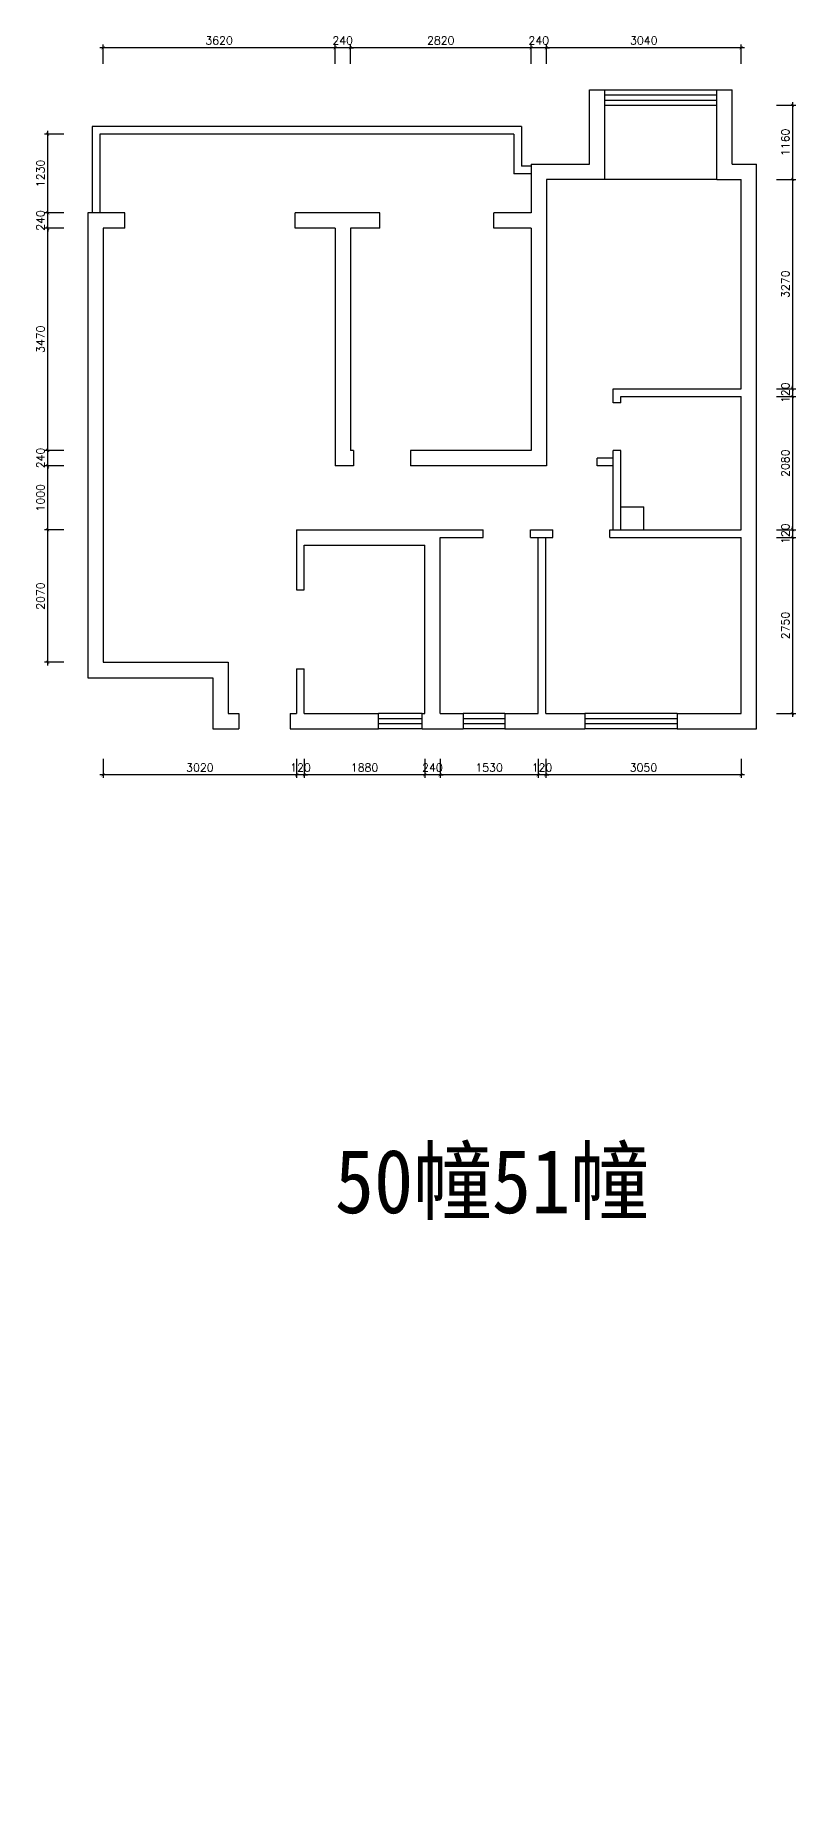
# Model space of a CAD drawing. Header units: millimetres. Extents: x 357798 to 479589, y 123829 to 180684.
# Drawn here: x 396091 to 407963, y 151353 to 178878 of the extents above; entities that cross this region are included whole.
import ezdxf

# ---------------------------------------------------------------- set-up
doc = ezdxf.new("R2010")
doc.units = ezdxf.units.MM
doc.layers.get('Defpoints').update_dxf_attribs({"color": 8})
doc.layers.add('墙体', color=7, linetype='Continuous')
doc.layers.add('文字', color=2, linetype='Continuous')
doc.styles.add('chinese', font='simhei.ttf')
doc.styles.get("Standard").update_dxf_attribs({"font": 'txt', "bigfont": 'gbcbig.shx'})
doc.dimstyles.new('平面1：100', dxfattribs={"dimscale": 50, "dimtxt": 2.5, "dimasz": 1, "dimexe": 1, "dimexo": 1, "dimgap": 1, "dimtad": 1, "dimdec": 0, "dimtxsty": 'Standard', "dimblk": 'ARCHTICK', "dimcen": 1, "dimdle": 1, "dimclrd": 3, "dimclre": 3, "dimclrt": 4, "dimadec": 0, "dimazin": 0, "dimtfac": 1, "dimtdec": 0, "dimtix": 1, "dimtmove": 2, "dimatfit": 3, "dimldrblk": 'ARCHTICK', "dimfxl": 0, "dimarcsym": 0})

# ---------------------------------------------------------------- blocks, each defined once
blk = doc.blocks.new('_ArchTick')
at = {"color": 0, "linetype": 'ByBlock', "const_width": 0.15}
blk.add_lwpolyline([(-0.5, -0.5), (0.5, 0.5)], dxfattribs=at)
blk = doc.blocks.new('*D106')
at = {"layer": 'Defpoints', "color": 0, "linetype": 'Continuous'}
for p in [(405990, 177785), (405990, 176625), (407913, 176625)]:
    blk.add_point(p, dxfattribs=at)
at = {"layer": '墙体', "color": 3, "linetype": 'Continuous', "lineweight": -2}
for p, q in [((407913, 177835), (407913, 176575)), ((407663, 177785), (407963, 177785)), ((407663, 176625), (407963, 176625))]:
    blk.add_line(p, q, dxfattribs=at)
at = {"layer": '墙体', "color": 3, "linetype": 'Continuous', "lineweight": -2, "xscale": 50, "yscale": 50, "zscale": 50}
for p, rotation in [((407913, 177785), 90), ((407913, 176625), 270)]:
    blk.add_blockref('_ArchTick', p, dxfattribs=dict(at, rotation=rotation))
at = {"layer": '墙体', "color": 4, "linetype": 'Continuous', "insert": (407801, 177205), "char_height": 125, "attachment_point": 5, "rotation": 90}
blk.add_mtext('1160', dxfattribs=at)
blk = doc.blocks.new('*D107')
at = {"color": 3, "lineweight": -2}
for p, q in [((407663, 176625), (407963, 176625)), ((407913, 176675), (407913, 173305)), ((407663, 173355), (407963, 173355))]:
    blk.add_line(p, q, dxfattribs=at)
at = {"layer": 'Defpoints', "color": 0}
for p in [(405990, 176625), (406514, 173355), (407913, 173355)]:
    blk.add_point(p, dxfattribs=at)
at = {"color": 3, "lineweight": -2, "xscale": 50, "yscale": 50, "zscale": 50}
for p, rotation in [((407913, 176625), 90), ((407913, 173355), 270)]:
    blk.add_blockref('_ArchTick', p, dxfattribs=dict(at, rotation=rotation))
at = {"color": 4, "insert": (407801, 174990), "char_height": 125, "attachment_point": 5, "rotation": 90}
blk.add_mtext('3270', dxfattribs=at)
blk = doc.blocks.new('*D108')
at = {"color": 3, "lineweight": -2}
for p, q in [((407913, 173355), (407913, 173405)), ((407663, 173355), (407963, 173355)), ((407663, 173235), (407963, 173235)), ((407913, 173355), (407913, 173235)), ((407913, 173235), (407913, 173185))]:
    blk.add_line(p, q, dxfattribs=at)
at = {"layer": 'Defpoints', "color": 0}
for p in [(406514, 173355), (406555, 173235), (407913, 173235)]:
    blk.add_point(p, dxfattribs=at)
at = {"color": 3, "lineweight": -2, "xscale": 50, "yscale": 50, "zscale": 50}
for p, rotation in [((407913, 173355), 270), ((407913, 173235), 90)]:
    blk.add_blockref('_ArchTick', p, dxfattribs=dict(at, rotation=rotation))
at = {"color": 4, "insert": (407801, 173295), "char_height": 125, "attachment_point": 5, "rotation": 90}
blk.add_mtext('120', dxfattribs=at)
blk = doc.blocks.new('*D109')
at = {"color": 3, "lineweight": -2}
for p, q in [((407663, 173235), (407963, 173235)), ((407913, 173285), (407913, 171105)), ((407663, 171155), (407963, 171155))]:
    blk.add_line(p, q, dxfattribs=at)
at = {"layer": 'Defpoints', "color": 0}
for p in [(406555, 173235), (406555, 171155), (407913, 171155)]:
    blk.add_point(p, dxfattribs=at)
at = {"color": 3, "lineweight": -2, "xscale": 50, "yscale": 50, "zscale": 50}
for p, rotation in [((407913, 173235), 90), ((407913, 171155), 270)]:
    blk.add_blockref('_ArchTick', p, dxfattribs=dict(at, rotation=rotation))
at = {"color": 4, "insert": (407801, 172195), "char_height": 125, "attachment_point": 5, "rotation": 90}
blk.add_mtext('2080', dxfattribs=at)
blk = doc.blocks.new('*D110')
at = {"color": 3, "lineweight": -2}
for p, q in [((407913, 171155), (407913, 171205)), ((407663, 171155), (407963, 171155)), ((407663, 171035), (407963, 171035)), ((407913, 171155), (407913, 171035)), ((407913, 171035), (407913, 170985))]:
    blk.add_line(p, q, dxfattribs=at)
at = {"layer": 'Defpoints', "color": 0}
for p in [(406555, 171155), (406555, 171035), (407913, 171035)]:
    blk.add_point(p, dxfattribs=at)
at = {"color": 3, "lineweight": -2, "xscale": 50, "yscale": 50, "zscale": 50}
for p, rotation in [((407913, 171155), 270), ((407913, 171035), 90)]:
    blk.add_blockref('_ArchTick', p, dxfattribs=dict(at, rotation=rotation))
at = {"color": 4, "insert": (407801, 171095), "char_height": 125, "attachment_point": 5, "rotation": 90}
blk.add_mtext('120', dxfattribs=at)
blk = doc.blocks.new('*D111')
at = {"color": 3, "lineweight": -2}
for p, q in [((407663, 171035), (407963, 171035)), ((407913, 171085), (407913, 168235)), ((407663, 168285), (407963, 168285))]:
    blk.add_line(p, q, dxfattribs=at)
at = {"layer": 'Defpoints', "color": 0}
for p in [(406555, 171035), (406611, 168285), (407913, 168285)]:
    blk.add_point(p, dxfattribs=at)
at = {"color": 3, "lineweight": -2, "xscale": 50, "yscale": 50, "zscale": 50}
for p, rotation in [((407913, 171035), 90), ((407913, 168285), 270)]:
    blk.add_blockref('_ArchTick', p, dxfattribs=dict(at, rotation=rotation))
at = {"color": 4, "insert": (407801, 169660), "char_height": 125, "attachment_point": 5, "rotation": 90}
blk.add_mtext('2750', dxfattribs=at)
blk = doc.blocks.new('*D112')
at = {"color": 3, "lineweight": -2}
for p, q in [((404061, 167579), (404061, 167279)), ((407111, 167579), (407111, 167279)), ((407161, 167329), (404011, 167329))]:
    blk.add_line(p, q, dxfattribs=at)
at = {"layer": 'Defpoints', "color": 0}
for p in [(404061, 168785), (407111, 168785), (404061, 167329)]:
    blk.add_point(p, dxfattribs=at)
at = {"color": 3, "lineweight": -2, "xscale": 50, "yscale": 50, "zscale": 50, "rotation": 180}
blk.add_blockref('_ArchTick', (404061, 167329), dxfattribs=at)
at = {"color": 3, "lineweight": -2, "xscale": 50, "yscale": 50, "zscale": 50}
blk.add_blockref('_ArchTick', (407111, 167329), dxfattribs=at)
at = {"color": 4, "insert": (405586, 167441), "char_height": 125, "attachment_point": 5}
blk.add_mtext('3050', dxfattribs=at)
blk = doc.blocks.new('*D113')
at = {"color": 3, "lineweight": -2}
for p, q in [((403941, 167579), (403941, 167279)), ((404061, 167579), (404061, 167279)), ((403941, 167329), (403891, 167329)), ((404061, 167329), (403941, 167329)), ((404061, 167329), (404111, 167329))]:
    blk.add_line(p, q, dxfattribs=at)
at = {"layer": 'Defpoints', "color": 0}
for p in [(404061, 168785), (403941, 168285), (403941, 167329)]:
    blk.add_point(p, dxfattribs=at)
at = {"color": 3, "lineweight": -2, "xscale": 50, "yscale": 50, "zscale": 50}
blk.add_blockref('_ArchTick', (403941, 167329), dxfattribs=at)
at = {"color": 3, "lineweight": -2, "xscale": 50, "yscale": 50, "zscale": 50, "rotation": 180}
blk.add_blockref('_ArchTick', (404061, 167329), dxfattribs=at)
at = {"color": 4, "insert": (404001, 167441), "char_height": 125, "attachment_point": 5}
blk.add_mtext('120', dxfattribs=at)
blk = doc.blocks.new('*D114')
at = {"color": 3, "lineweight": -2}
for p, q in [((402411, 167579), (402411, 167279)), ((403941, 167579), (403941, 167279)), ((403991, 167329), (402361, 167329))]:
    blk.add_line(p, q, dxfattribs=at)
at = {"layer": 'Defpoints', "color": 0}
for p in [(402411, 168285), (403941, 168285), (402411, 167329)]:
    blk.add_point(p, dxfattribs=at)
at = {"color": 3, "lineweight": -2, "xscale": 50, "yscale": 50, "zscale": 50, "rotation": 180}
blk.add_blockref('_ArchTick', (402411, 167329), dxfattribs=at)
at = {"color": 3, "lineweight": -2, "xscale": 50, "yscale": 50, "zscale": 50}
blk.add_blockref('_ArchTick', (403941, 167329), dxfattribs=at)
at = {"color": 4, "insert": (403176, 167441), "char_height": 125, "attachment_point": 5}
blk.add_mtext('1530', dxfattribs=at)
blk = doc.blocks.new('*D115')
at = {"color": 3, "lineweight": -2}
for p, q in [((402171, 167579), (402171, 167279)), ((402411, 167579), (402411, 167279)), ((402171, 167329), (402121, 167329)), ((402411, 167329), (402171, 167329)), ((402411, 167329), (402461, 167329))]:
    blk.add_line(p, q, dxfattribs=at)
at = {"layer": 'Defpoints', "color": 0}
for p in [(402171, 168526), (402411, 168285), (402171, 167329)]:
    blk.add_point(p, dxfattribs=at)
at = {"color": 3, "lineweight": -2, "xscale": 50, "yscale": 50, "zscale": 50}
blk.add_blockref('_ArchTick', (402171, 167329), dxfattribs=at)
at = {"color": 3, "lineweight": -2, "xscale": 50, "yscale": 50, "zscale": 50, "rotation": 180}
blk.add_blockref('_ArchTick', (402411, 167329), dxfattribs=at)
at = {"color": 4, "insert": (402291, 167441), "char_height": 125, "attachment_point": 5}
blk.add_mtext('240', dxfattribs=at)
blk = doc.blocks.new('*D116')
at = {"color": 3, "lineweight": -2}
for p, q in [((400291, 167579), (400291, 167279)), ((402171, 167579), (402171, 167279)), ((402221, 167329), (400241, 167329))]:
    blk.add_line(p, q, dxfattribs=at)
at = {"layer": 'Defpoints', "color": 0}
for p in [(402171, 168526), (400291, 168443), (400291, 167329)]:
    blk.add_point(p, dxfattribs=at)
at = {"color": 3, "lineweight": -2, "xscale": 50, "yscale": 50, "zscale": 50, "rotation": 180}
blk.add_blockref('_ArchTick', (400291, 167329), dxfattribs=at)
at = {"color": 3, "lineweight": -2, "xscale": 50, "yscale": 50, "zscale": 50}
blk.add_blockref('_ArchTick', (402171, 167329), dxfattribs=at)
at = {"color": 4, "insert": (401231, 167441), "char_height": 125, "attachment_point": 5}
blk.add_mtext('1880', dxfattribs=at)
blk = doc.blocks.new('*D117')
at = {"color": 3, "lineweight": -2}
for p, q in [((400171, 167579), (400171, 167279)), ((400291, 167579), (400291, 167279)), ((400171, 167329), (400121, 167329)), ((400291, 167329), (400171, 167329)), ((400291, 167329), (400341, 167329))]:
    blk.add_line(p, q, dxfattribs=at)
at = {"layer": 'Defpoints', "color": 0}
for p in [(400171, 168484), (400291, 168443), (400171, 167329)]:
    blk.add_point(p, dxfattribs=at)
at = {"color": 3, "lineweight": -2, "xscale": 50, "yscale": 50, "zscale": 50}
blk.add_blockref('_ArchTick', (400171, 167329), dxfattribs=at)
at = {"color": 3, "lineweight": -2, "xscale": 50, "yscale": 50, "zscale": 50, "rotation": 180}
blk.add_blockref('_ArchTick', (400291, 167329), dxfattribs=at)
at = {"color": 4, "insert": (400231, 167441), "char_height": 125, "attachment_point": 5}
blk.add_mtext('120', dxfattribs=at)
blk = doc.blocks.new('*D118')
at = {"color": 3, "lineweight": -2}
for p, q in [((397151, 167579), (397151, 167279)), ((400171, 167579), (400171, 167279)), ((400221, 167329), (397101, 167329))]:
    blk.add_line(p, q, dxfattribs=at)
at = {"layer": 'Defpoints', "color": 0}
for p in [(397151, 169256), (400171, 168484), (397151, 167329)]:
    blk.add_point(p, dxfattribs=at)
at = {"color": 3, "lineweight": -2, "xscale": 50, "yscale": 50, "zscale": 50, "rotation": 180}
blk.add_blockref('_ArchTick', (397151, 167329), dxfattribs=at)
at = {"color": 3, "lineweight": -2, "xscale": 50, "yscale": 50, "zscale": 50}
blk.add_blockref('_ArchTick', (400171, 167329), dxfattribs=at)
at = {"color": 4, "insert": (398661, 167441), "char_height": 125, "attachment_point": 5}
blk.add_mtext('3020', dxfattribs=at)
blk = doc.blocks.new('*D119')
at = {"color": 3, "lineweight": -2}
for p, q in [((396285, 169035), (396285, 171205)), ((396535, 171155), (396235, 171155)), ((396535, 169085), (396235, 169085))]:
    blk.add_line(p, q, dxfattribs=at)
at = {"layer": 'Defpoints', "color": 0}
for p in [(396285, 171155), (400747, 171155), (397498, 169085)]:
    blk.add_point(p, dxfattribs=at)
at = {"color": 3, "lineweight": -2, "xscale": 50, "yscale": 50, "zscale": 50}
for p, rotation in [((396285, 171155), 90), ((396285, 169085), 270)]:
    blk.add_blockref('_ArchTick', p, dxfattribs=dict(at, rotation=rotation))
at = {"color": 4, "insert": (396173, 170120), "char_height": 125, "attachment_point": 5, "rotation": 90}
blk.add_mtext('2070', dxfattribs=at)
blk = doc.blocks.new('*D120')
at = {"color": 3, "lineweight": -2}
for p, q in [((396535, 172155), (396235, 172155)), ((396285, 171105), (396285, 172205)), ((396535, 171155), (396235, 171155))]:
    blk.add_line(p, q, dxfattribs=at)
at = {"layer": 'Defpoints', "color": 0}
for p in [(396285, 172155), (400916, 172155), (400747, 171155)]:
    blk.add_point(p, dxfattribs=at)
at = {"color": 3, "lineweight": -2, "xscale": 50, "yscale": 50, "zscale": 50}
for p, rotation in [((396285, 172155), 90), ((396285, 171155), 270)]:
    blk.add_blockref('_ArchTick', p, dxfattribs=dict(at, rotation=rotation))
at = {"color": 4, "insert": (396173, 171655), "char_height": 125, "attachment_point": 5, "rotation": 90}
blk.add_mtext('1000', dxfattribs=at)
blk = doc.blocks.new('*D121')
at = {"color": 3, "lineweight": -2}
for p, q in [((396535, 172395), (396235, 172395)), ((396285, 172395), (396285, 172445)), ((396285, 172155), (396285, 172395)), ((396535, 172155), (396235, 172155)), ((396285, 172155), (396285, 172105))]:
    blk.add_line(p, q, dxfattribs=at)
at = {"layer": 'Defpoints', "color": 0}
for p in [(396285, 172395), (401011, 172395), (400916, 172155)]:
    blk.add_point(p, dxfattribs=at)
at = {"color": 3, "lineweight": -2, "xscale": 50, "yscale": 50, "zscale": 50}
for p, rotation in [((396285, 172395), 270), ((396285, 172155), 90)]:
    blk.add_blockref('_ArchTick', p, dxfattribs=dict(at, rotation=rotation))
at = {"color": 4, "insert": (396173, 172275), "char_height": 125, "attachment_point": 5, "rotation": 90}
blk.add_mtext('240', dxfattribs=at)
blk = doc.blocks.new('*D122')
at = {"color": 3, "lineweight": -2}
for p, q in [((396285, 172345), (396285, 175915)), ((396535, 175865), (396235, 175865)), ((396535, 172395), (396235, 172395))]:
    blk.add_line(p, q, dxfattribs=at)
at = {"layer": 'Defpoints', "color": 0}
for p in [(396285, 175865), (397372, 175865), (401011, 172395)]:
    blk.add_point(p, dxfattribs=at)
at = {"color": 3, "lineweight": -2, "xscale": 50, "yscale": 50, "zscale": 50}
for p, rotation in [((396285, 175865), 90), ((396285, 172395), 270)]:
    blk.add_blockref('_ArchTick', p, dxfattribs=dict(at, rotation=rotation))
at = {"color": 4, "insert": (396173, 174130), "char_height": 125, "attachment_point": 5, "rotation": 90}
blk.add_mtext('3470', dxfattribs=at)
blk = doc.blocks.new('*D123')
at = {"color": 3, "lineweight": -2}
for p, q in [((396535, 176105), (396235, 176105)), ((396285, 176105), (396285, 176155)), ((396285, 175865), (396285, 176105)), ((396535, 175865), (396235, 175865)), ((396285, 175865), (396285, 175815))]:
    blk.add_line(p, q, dxfattribs=at)
at = {"layer": 'Defpoints', "color": 0}
for p in [(396285, 176105), (397335, 176105), (397372, 175865)]:
    blk.add_point(p, dxfattribs=at)
at = {"color": 3, "lineweight": -2, "xscale": 50, "yscale": 50, "zscale": 50}
for p, rotation in [((396285, 176105), 270), ((396285, 175865), 90)]:
    blk.add_blockref('_ArchTick', p, dxfattribs=dict(at, rotation=rotation))
at = {"color": 4, "insert": (396173, 175985), "char_height": 125, "attachment_point": 5, "rotation": 90}
blk.add_mtext('240', dxfattribs=at)
blk = doc.blocks.new('*D124')
at = {"color": 3, "lineweight": -2}
for p, q in [((396535, 177335), (396235, 177335)), ((396285, 176055), (396285, 177385)), ((396535, 176105), (396235, 176105))]:
    blk.add_line(p, q, dxfattribs=at)
at = {"layer": 'Defpoints', "color": 0}
for p in [(396285, 177335), (397350, 177335), (397335, 176105)]:
    blk.add_point(p, dxfattribs=at)
at = {"color": 3, "lineweight": -2, "xscale": 50, "yscale": 50, "zscale": 50}
for p, rotation in [((396285, 177335), 90), ((396285, 176105), 270)]:
    blk.add_blockref('_ArchTick', p, dxfattribs=dict(at, rotation=rotation))
at = {"color": 4, "insert": (396173, 176720), "char_height": 125, "attachment_point": 5, "rotation": 90}
blk.add_mtext('1230', dxfattribs=at)
blk = doc.blocks.new('*D125')
at = {"color": 3, "lineweight": -2}
for p, q in [((407161, 178683), (404021, 178683)), ((404071, 178433), (404071, 178733)), ((407111, 178433), (407111, 178733))]:
    blk.add_line(p, q, dxfattribs=at)
at = {"layer": 'Defpoints', "color": 0}
for p in [(404071, 178683), (404071, 176249), (407111, 176249)]:
    blk.add_point(p, dxfattribs=at)
at = {"color": 3, "lineweight": -2, "xscale": 50, "yscale": 50, "zscale": 50, "rotation": 180}
blk.add_blockref('_ArchTick', (404071, 178683), dxfattribs=at)
at = {"color": 3, "lineweight": -2, "xscale": 50, "yscale": 50, "zscale": 50}
blk.add_blockref('_ArchTick', (407111, 178683), dxfattribs=at)
at = {"color": 4, "insert": (405591, 178796), "char_height": 125, "attachment_point": 5}
blk.add_mtext('3040', dxfattribs=at)
blk = doc.blocks.new('*D126')
at = {"color": 3, "lineweight": -2}
for p, q in [((403831, 178683), (403781, 178683)), ((403831, 178433), (403831, 178733)), ((404071, 178683), (403831, 178683)), ((404071, 178433), (404071, 178733)), ((404071, 178683), (404121, 178683))]:
    blk.add_line(p, q, dxfattribs=at)
at = {"layer": 'Defpoints', "color": 0}
for p in [(403831, 178683), (403831, 176485), (404071, 176249)]:
    blk.add_point(p, dxfattribs=at)
at = {"color": 3, "lineweight": -2, "xscale": 50, "yscale": 50, "zscale": 50}
blk.add_blockref('_ArchTick', (403831, 178683), dxfattribs=at)
at = {"color": 3, "lineweight": -2, "xscale": 50, "yscale": 50, "zscale": 50, "rotation": 180}
blk.add_blockref('_ArchTick', (404071, 178683), dxfattribs=at)
at = {"color": 4, "insert": (403951, 178796), "char_height": 125, "attachment_point": 5}
blk.add_mtext('240', dxfattribs=at)
blk = doc.blocks.new('*D127')
at = {"color": 3, "lineweight": -2}
for p, q in [((403881, 178683), (400961, 178683)), ((401011, 178433), (401011, 178733)), ((403831, 178433), (403831, 178733))]:
    blk.add_line(p, q, dxfattribs=at)
at = {"layer": 'Defpoints', "color": 0}
for p in [(401011, 178683), (403831, 176485), (401011, 175543)]:
    blk.add_point(p, dxfattribs=at)
at = {"color": 3, "lineweight": -2, "xscale": 50, "yscale": 50, "zscale": 50, "rotation": 180}
blk.add_blockref('_ArchTick', (401011, 178683), dxfattribs=at)
at = {"color": 3, "lineweight": -2, "xscale": 50, "yscale": 50, "zscale": 50}
blk.add_blockref('_ArchTick', (403831, 178683), dxfattribs=at)
at = {"color": 4, "insert": (402421, 178796), "char_height": 125, "attachment_point": 5}
blk.add_mtext('2820', dxfattribs=at)
blk = doc.blocks.new('*D128')
at = {"color": 3, "lineweight": -2}
for p, q in [((400771, 178683), (400721, 178683)), ((400771, 178433), (400771, 178733)), ((401011, 178683), (400771, 178683)), ((401011, 178433), (401011, 178733)), ((401011, 178683), (401061, 178683))]:
    blk.add_line(p, q, dxfattribs=at)
at = {"layer": 'Defpoints', "color": 0}
for p in [(400771, 178683), (400771, 175530), (401011, 175543)]:
    blk.add_point(p, dxfattribs=at)
at = {"color": 3, "lineweight": -2, "xscale": 50, "yscale": 50, "zscale": 50}
blk.add_blockref('_ArchTick', (400771, 178683), dxfattribs=at)
at = {"color": 3, "lineweight": -2, "xscale": 50, "yscale": 50, "zscale": 50, "rotation": 180}
blk.add_blockref('_ArchTick', (401011, 178683), dxfattribs=at)
at = {"color": 4, "insert": (400891, 178796), "char_height": 125, "attachment_point": 5}
blk.add_mtext('240', dxfattribs=at)
blk = doc.blocks.new('*D129')
at = {"color": 3, "lineweight": -2}
for p, q in [((400821, 178683), (397101, 178683)), ((397151, 178433), (397151, 178733)), ((400771, 178433), (400771, 178733))]:
    blk.add_line(p, q, dxfattribs=at)
at = {"layer": 'Defpoints', "color": 0}
for p in [(397151, 178683), (397151, 175425), (400771, 175530)]:
    blk.add_point(p, dxfattribs=at)
at = {"color": 3, "lineweight": -2, "xscale": 50, "yscale": 50, "zscale": 50, "rotation": 180}
blk.add_blockref('_ArchTick', (397151, 178683), dxfattribs=at)
at = {"color": 3, "lineweight": -2, "xscale": 50, "yscale": 50, "zscale": 50}
blk.add_blockref('_ArchTick', (400771, 178683), dxfattribs=at)
at = {"color": 4, "insert": (398961, 178796), "char_height": 125, "attachment_point": 5}
blk.add_mtext('3620', dxfattribs=at)
blk = doc.blocks.new('*D150')
at = {"color": 3, "lineweight": -2}
for p, q in [((404071, 135484), (404071, 135184)), ((403831, 135234), (403781, 135234)), ((403831, 134984), (403831, 135284)), ((404071, 135234), (403831, 135234)), ((404071, 135234), (404121, 135234))]:
    blk.add_line(p, q, dxfattribs=at)
at = {"layer": 'Defpoints', "color": 0}
for p in [(404071, 176485), (403831, 135234), (403831, 133035)]:
    blk.add_point(p, dxfattribs=at)
at = {"color": 3, "lineweight": -2, "xscale": 50, "yscale": 50, "zscale": 50}
blk.add_blockref('_ArchTick', (403831, 135234), dxfattribs=at)
at = {"color": 3, "lineweight": -2, "xscale": 50, "yscale": 50, "zscale": 50, "rotation": 180}
blk.add_blockref('_ArchTick', (404071, 135234), dxfattribs=at)
at = {"color": 4, "insert": (403951, 135346), "char_height": 125, "attachment_point": 5}
blk.add_mtext('240', dxfattribs=at)

msp = doc.modelspace()

# ---------------------------------------------------------------- linework, layer by layer
at = {"layer": '墙体', "linetype": 'Continuous'}
for p, q in [((404740.9, 176864.8), (404740.9, 178024.8)), ((404740.9, 178024.8), (404980.9, 178024.8)), ((404980.9, 176624.8), (404980.9, 178024.8)), ((406730.9, 176624.8), (406730.9, 178024.8)), ((406730.9, 178024.8), (406970.9, 178024.8)), ((406970.9, 176864.8), (406970.9, 178024.8)), ((403830.9, 176864.8), (403830.9, 176104.8)), ((403830.9, 176864.8), (404740.9, 176864.8)), ((406970.9, 176864.8), (407350.9, 176864.8)), ((407350.9, 168044.8), (407350.9, 176864.8)), ((404070.9, 176624.8), (404070.9, 172154.8)), ((404980.9, 176624.8), (404070.9, 176624.8)), ((406730.9, 176624.8), (407110.9, 176624.8)), ((407110.9, 173354.8), (407110.9, 176624.8)), ((396910.9, 176104.8), (396910.9, 168844.8)), ((397490.9, 176104.8), (396910.9, 176104.8)), ((397490.9, 175864.8), (397490.9, 176104.8)), ((400150.9, 175864.8), (400150.9, 176104.8)), ((401470.9, 176104.8), (400150.9, 176104.8)), ((401470.9, 175864.8), (401470.9, 176104.8)), ((403830.9, 176104.8), (403250.9, 176104.8)), ((403250.9, 175864.8), (403250.9, 176104.8)), ((397150.9, 175864.8), (397150.9, 169084.8)), ((397490.9, 175864.8), (397150.9, 175864.8)), ((400770.9, 175864.8), (400150.9, 175864.8)), ((400770.9, 175864.8), (400770.9, 172154.8)), ((401010.9, 175864.8), (401010.9, 172394.8)), ((401470.9, 175864.8), (401010.9, 175864.8)), ((403830.9, 175864.8), (403250.9, 175864.8)), ((403830.9, 175864.8), (403830.9, 172394.8)), ((405110.9, 173354.8), (407110.9, 173354.8)), ((405110.9, 173134.8), (405110.9, 173354.8)), ((405230.9, 173134.8), (405110.9, 173134.8)), ((405230.9, 173234.8), (407110.9, 173234.8)), ((405230.9, 173134.8), (405230.9, 173234.8)), ((407110.9, 171154.8), (407110.9, 173234.8)), ((401060.9, 172394.8), (401010.9, 172394.8)), ((401060.9, 172394.8), (401060.9, 172154.8)), ((401950.9, 172394.8), (401950.9, 172154.8)), ((403830.9, 172394.8), (401950.9, 172394.8)), ((405110.9, 171154.8), (405110.9, 172394.8)), ((405230.9, 172394.8), (405110.9, 172394.8)), ((405230.9, 171154.8), (405230.9, 172394.8)), ((401060.9, 172154.8), (400770.9, 172154.8)), ((404070.9, 172154.8), (401950.9, 172154.8)), ((405110.9, 172274.8), (404860.9, 172274.8)), ((404860.9, 172154.8), (404860.9, 172274.8)), ((405110.9, 172154.8), (404860.9, 172154.8)), ((405230.9, 171514.8), (405590.9, 171514.8)), ((405590.9, 171154.8), (405590.9, 171514.8)), ((400170.9, 171154.8), (400170.9, 170214.8)), ((400170.9, 171154.8), (403080.9, 171154.8)), ((402410.9, 171034.8), (403080.9, 171034.8)), ((402410.9, 168284.8), (402410.9, 171034.8)), ((403080.9, 171034.8), (403080.9, 171154.8)), ((403820.9, 171154.8), (404170.9, 171154.8)), ((403820.9, 171034.8), (403820.9, 171154.8)), ((403820.9, 171034.8), (404170.9, 171034.8)), ((403820.9, 171034.8), (403820.9, 171034.8)), ((403940.9, 168284.8), (403940.9, 171034.8)), ((404060.9, 168284.8), (404060.9, 171034.8)), ((404170.9, 171034.8), (404170.9, 171154.8)), ((405060.9, 171154.8), (407110.9, 171154.8)), ((405060.9, 171034.8), (405060.9, 171154.8)), ((405060.9, 171034.8), (407110.9, 171034.8)), ((407110.9, 168284.8), (407110.9, 171034.8)), ((400290.9, 170914.8), (402170.9, 170914.8)), ((400290.9, 170214.8), (400290.9, 170914.8)), ((402170.9, 168284.8), (402170.9, 170914.8)), ((400170.9, 170214.8), (400290.9, 170214.8)), ((397150.9, 169084.8), (399100.9, 169084.8)), ((399100.9, 169084.8), (399100.9, 168284.8)), ((396910.9, 168844.8), (398860.9, 168844.8)), ((398860.9, 168844.8), (398860.9, 168044.8)), ((400170.9, 168983.9), (400290.9, 168983.9)), ((400170.9, 168983.9), (400170.9, 168284.8)), ((400290.9, 168284.8), (400290.9, 168983.9)), ((399100.9, 168283.9), (399270.9, 168283.9)), ((399270.9, 168283.9), (399270.9, 168043.9)), ((400070.9, 168283.9), (400170.9, 168283.9)), ((400070.9, 168283.9), (400070.9, 168043.9)), ((400290.9, 168283.9), (401450.9, 168283.9)), ((401450.9, 168043.9), (401450.9, 168283.9)), ((402130.9, 168284.8), (402170.9, 168284.8)), ((402130.9, 168044.8), (402130.9, 168284.8)), ((402410.9, 168284.8), (402770.9, 168284.8)), ((402770.9, 168284.8), (402770.9, 168044.8)), ((403420.9, 168284.8), (403940.9, 168284.8)), ((403420.9, 168284.8), (403420.9, 168044.8)), ((404060.9, 168284.8), (404670.9, 168284.8)), ((404670.9, 168284.8), (404670.9, 168044.8)), ((406110.9, 168284.8), (407110.9, 168284.8)), ((406110.9, 168284.8), (406110.9, 168044.8)), ((398860.9, 168043.9), (399270.9, 168043.9)), ((400070.9, 168043.9), (401450.9, 168043.9)), ((402130.9, 168044.8), (402770.9, 168044.8)), ((403420.9, 168044.8), (404670.9, 168044.8)), ((406110.9, 168044.8), (407350.9, 168044.8))]:
    msp.add_line(p, q, dxfattribs=at)
at = {"layer": '墙体', "color": 3, "linetype": 'Continuous'}
for p, q in [((404980.9, 178024.8), (406730.9, 178024.8)), ((404980.9, 177944.8), (406730.9, 177944.8)), ((404980.9, 177864.8), (406730.9, 177864.8)), ((404980.9, 177784.8), (406730.9, 177784.8)), ((402130.9, 168283.9), (401450.9, 168283.9)), ((402130.9, 168203.9), (401450.9, 168203.9)), ((403420.9, 168284.8), (402770.9, 168284.8)), ((403420.9, 168204.8), (402770.9, 168204.8)), ((406110.9, 168284.8), (404670.9, 168284.8)), ((406110.9, 168204.8), (404670.9, 168204.8)), ((402130.9, 168123.9), (401450.9, 168123.9)), ((402130.9, 168043.9), (401450.9, 168043.9)), ((403420.9, 168124.8), (402770.9, 168124.8)), ((403420.9, 168044.8), (402770.9, 168044.8)), ((406110.9, 168124.8), (404670.9, 168124.8)), ((406110.9, 168044.8), (404670.9, 168044.8))]:
    msp.add_line(p, q, dxfattribs=at)
at = {"layer": '墙体', "color": 4, "linetype": 'Continuous'}
for p, q in [((396980.9, 177454.8), (396980.9, 176104.8)), ((403680.9, 177454.8), (396980.9, 177454.8)), ((397100.9, 177334.8), (397100.9, 176104.8)), ((403560.9, 177334.8), (397100.9, 177334.8)), ((403560.9, 177334.8), (403560.9, 176714.8)), ((403680.9, 177454.8), (403680.9, 176834.8)), ((403830.9, 176714.8), (403560.9, 176714.8)), ((403830.9, 176834.8), (403680.9, 176834.8)), ((406730.9, 176624.8), (404980.9, 176624.8))]:
    msp.add_line(p, q, dxfattribs=at)

# ---------------------------------------------------------------- texts
at = {"layer": '文字', "style": 'chinese', "width": 0.9}
msp.add_text('50幢51幢', height=1000, dxfattribs=at).set_placement((400767, 160482.5, 0))

# ---------------------------------------------------------------- dimensions: what is measured, and where the dimension line sits
at = {"color": 8}
for base, p1, p2, picture, middle in [((397150.9, 178683.2), (400770.9, 175529.7), (397150.9, 175425), '*D129', (398960.9, 178795.7)), ((400770.9, 178683.2), (401010.9, 175542.8), (400770.9, 175529.7), '*D128', (400890.9, 178795.7)), ((401010.9, 178683.2), (403830.9, 176484.8), (401010.9, 175542.8), '*D127', (402420.9, 178795.7)), ((403830.9, 178683.2), (404070.9, 176249.4), (403830.9, 176484.8), '*D126', (403950.9, 178795.7)), ((404070.9, 178683.2), (407110.9, 176249.4), (404070.9, 176249.4), '*D125', (405590.9, 178795.7)), ((403830.9, 135233.6), (404070.9, 176484.8), (403830.9, 133035.2), '*D150', (403950.9, 135346.1)), ((397150.9, 167328.7), (400170.9, 168484.4), (397150.9, 169256.2), '*D118', (398660.9, 167441.2)), ((403940.9, 167328.7), (404060.9, 168785.3), (403940.9, 168284.8), '*D113', (404000.9, 167441.2)), ((404060.9, 167328.7), (407110.9, 168785.3), (404060.9, 168785.3), '*D112', (405585.9, 167441.2)), ((400170.9, 167328.7), (400290.9, 168442.6), (400170.9, 168484.4), '*D117', (400230.9, 167441.2)), ((400290.9, 167328.7), (402170.9, 168526.1), (400290.9, 168442.6), '*D116', (401230.9, 167441.2)), ((402170.9, 167328.7), (402410.9, 168284.8), (402170.9, 168526.1), '*D115', (402290.9, 167441.2)), ((402410.9, 167328.7), (403940.9, 168284.8), (402410.9, 168284.8), '*D114', (403175.9, 167441.2))]:
    dim = msp.add_linear_dim(base=base, p1=p1, p2=p2, dimstyle='平面1：100', dxfattribs=at)
    dim.commit()
    dim.dimension.update_dxf_attribs({"geometry": picture, "text_midpoint": middle})
for base, p1, p2, picture, middle in [((396285.4, 177334.8), (397335.2, 176104.8), (397349.8, 177334.8), '*D124', (396172.9, 176719.8)), ((407913, 173354.8), (405989.9, 176624.8), (406514.4, 173354.8), '*D107', (407800.5, 174989.8)), ((396285.4, 176104.8), (397371.7, 175864.8), (397335.2, 176104.8), '*D123', (396172.9, 175984.8)), ((396285.4, 175864.8), (401010.9, 172394.8), (397371.7, 175864.8), '*D122', (396172.9, 174129.8)), ((407913, 173234.8), (406514.4, 173354.8), (406554.8, 173234.8), '*D108', (407800.5, 173294.8)), ((407913, 171154.8), (406554.8, 173234.8), (406554.8, 171154.8), '*D109', (407800.5, 172194.8)), ((396285.4, 172394.8), (400915.9, 172154.8), (401010.9, 172394.8), '*D121', (396172.9, 172274.8)), ((396285.4, 172154.8), (400747, 171154.8), (400915.9, 172154.8), '*D120', (396172.9, 171654.8)), ((396285.4, 171154.8), (397497.6, 169084.8), (400747, 171154.8), '*D119', (396172.9, 170119.8)), ((407913, 171034.8), (406554.8, 171154.8), (406554.8, 171034.8), '*D110', (407800.5, 171094.8)), ((407913, 168284.8), (406554.8, 171034.8), (406610.9, 168284.8), '*D111', (407800.5, 169659.8))]:
    dim = msp.add_linear_dim(base=base, p1=p1, p2=p2, angle=90, dimstyle='平面1：100', dxfattribs=at)
    dim.commit()
    dim.dimension.update_dxf_attribs({"geometry": picture, "text_midpoint": middle})
at = {"layer": '墙体', "color": 3, "linetype": 'Continuous'}
dim = msp.add_linear_dim(base=(407913, 176624.8), p1=(405989.9, 177784.8), p2=(405989.9, 176624.8), angle=90, dimstyle='平面1：100', dxfattribs=at)
dim.commit()
dim.dimension.update_dxf_attribs({"geometry": '*D106', "text_midpoint": (407800.5, 177204.8)})

doc.saveas('drawing.dxf')
